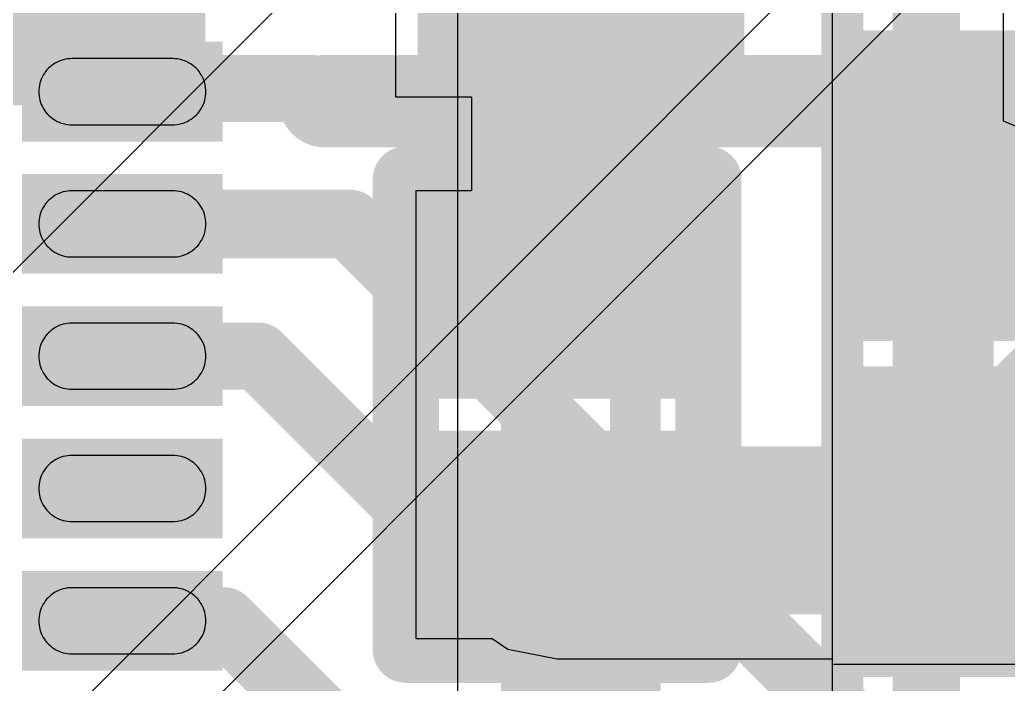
# Model space of a CAD drawing. Header units: inches. Extents: x -6 to 5433, y -4 to 5447.
# Drawn here: x 12.562 to 15.55, y 15.294 to 17.303 of the extents above; entities that cross this region are included whole.
import ezdxf

# ---------------------------------------------------------------- set-up
doc = ezdxf.new("R2010")
doc.units = ezdxf.units.IN
for name, color, linetype in [('Bottom Layer', 5, 'Continuous'), ('Bottom Overlay', 54, 'Continuous'), ('Bottom Paste', 16, 'Continuous'), ('Bottom Solder', 6, 'Continuous'), ('Ground', 16, 'Continuous'), ('Top Layer', 1, 'Continuous'), ('Top Overlay', 2, 'Continuous'), ('Top Paste', 8, 'Continuous'), ('Top Solder', 216, 'Continuous')]:
    doc.layers.add(name, color=color, linetype=linetype)

# ---------------------------------------------------------------- blocks, each defined once
blk = doc.blocks.new('BL_R8812AF1_B_18')
at = {"layer": 'Bottom Overlay'}
blk.add_lwpolyline([(13.5, -8.9, 0.127, 0.127, 0), (-13.5, -8.9, 0.127, 0.127, 0)], format="xyseb", dxfattribs=at)
blk = doc.blocks.new('WQFN_30_EP_2_5_4_5__43')
at = {"layer": 'Top Layer'}
for points in [[(-0.9474, 1.5), (-0.9474, 1.3), (-1.4524, 1.3), (-1.4524, 1.5)], [(-0.9474, 1.1), (-0.9474, 0.9), (-1.4524, 0.9), (-1.4524, 1.1)], [(-0.9474, 0.6999), (-0.9474, 0.4999), (-1.4524, 0.4999), (-1.4524, 0.6999)], [(-0.9474, 0.2999), (-0.9474, 0.0999), (-1.4524, 0.0999), (-1.4524, 0.2999)], [(-0.9474, -0.0999), (-0.9474, -0.2999), (-1.4524, -0.2999), (-1.4524, -0.0999)]]:
    blk.add_hatch(color=1, dxfattribs=at).paths.add_polyline_path(points)
at = {"layer": 'Top Solder'}
for points in [[(-0.8966, 1.5508), (-0.8966, 1.2492), (-1.5032, 1.2492), (-1.5032, 1.5508)], [(-0.8966, 1.1508), (-0.8966, 0.8492), (-1.5032, 0.8492), (-1.5032, 1.1508)], [(-0.8966, 0.7507), (-0.8966, 0.4491), (-1.5032, 0.4491), (-1.5032, 0.7507)], [(-0.8966, 0.3507), (-0.8966, 0.0491), (-1.5032, 0.0491), (-1.5032, 0.3507)], [(-0.8966, -0.0491), (-0.8966, -0.3507), (-1.5032, -0.3507), (-1.5032, -0.0491)]]:
    blk.add_hatch(color=216, dxfattribs=at).paths.add_polyline_path(points)
at = {"layer": 'Top Paste'}
for p, q in [((-1.3846, 1.4947), (-1.3907, 1.4924)), ((-1.3783, 1.4966), (-1.3846, 1.4947)), ((-1.3719, 1.4981), (-1.3783, 1.4966)), ((-1.3655, 1.4992), (-1.3719, 1.4981)), ((-1.3589, 1.4998), (-1.3655, 1.4992)), ((-1.3524, 1.5), (-1.3589, 1.4998)), ((-1.0474, 1.5), (-1.3524, 1.5)), ((-1.0409, 1.4998), (-1.0474, 1.5)), ((-1.0343, 1.4992), (-1.0409, 1.4998)), ((-1.0279, 1.4981), (-1.0343, 1.4992)), ((-1.0215, 1.4966), (-1.0279, 1.4981)), ((-1.0152, 1.4947), (-1.0215, 1.4966)), ((-1.0091, 1.4924), (-1.0152, 1.4947)), ((-1.4276, 1.466), (-1.4317, 1.4609)), ((-1.4231, 1.4708), (-1.4276, 1.466)), ((-1.4183, 1.4752), (-1.4231, 1.4708)), ((-1.4133, 1.4794), (-1.4183, 1.4752)), ((-1.4079, 1.4832), (-1.4133, 1.4794)), ((-1.4024, 1.4867), (-1.4079, 1.4832)), ((-1.3966, 1.4897), (-1.4024, 1.4867)), ((-1.3907, 1.4924), (-1.3966, 1.4897)), ((-1.0032, 1.4897), (-1.0091, 1.4924)), ((-0.9974, 1.4867), (-1.0032, 1.4897)), ((-0.9918, 1.4832), (-0.9974, 1.4867)), ((-0.9865, 1.4794), (-0.9918, 1.4832)), ((-0.9815, 1.4752), (-0.9865, 1.4794)), ((-0.9767, 1.4708), (-0.9815, 1.4752)), ((-0.9722, 1.466), (-0.9767, 1.4708)), ((-0.9681, 1.4609), (-0.9722, 1.466)), ((-1.4448, 1.4383), (-1.4471, 1.4322)), ((-1.4421, 1.4443), (-1.4448, 1.4383)), ((-1.439, 1.45), (-1.4421, 1.4443)), ((-1.4355, 1.4556), (-1.439, 1.45)), ((-1.4317, 1.4609), (-1.4355, 1.4556)), ((-0.9643, 1.4556), (-0.9681, 1.4609)), ((-0.9608, 1.4501), (-0.9643, 1.4556)), ((-0.9577, 1.4443), (-0.9608, 1.4501)), ((-0.955, 1.4383), (-0.9577, 1.4443)), ((-0.9527, 1.4322), (-0.955, 1.4383)), ((-1.4522, 1.4066), (-1.4524, 1.4)), ((-1.4515, 1.4131), (-1.4522, 1.4066)), ((-1.4505, 1.4196), (-1.4515, 1.4131)), ((-1.449, 1.4259), (-1.4505, 1.4196)), ((-1.4471, 1.4322), (-1.449, 1.4259)), ((-0.9508, 1.4259), (-0.9527, 1.4322)), ((-0.9493, 1.4196), (-0.9508, 1.4259)), ((-0.9483, 1.4131), (-0.9493, 1.4196)), ((-0.9476, 1.4066), (-0.9483, 1.4131)), ((-0.9476, 1.4066), (-0.9476, 1.4066)), ((-0.9474, 1.4), (-0.9476, 1.4066)), ((-1.4524, 1.4), (-1.4522, 1.3935)), ((-1.4522, 1.3935), (-1.4515, 1.387)), ((-1.4515, 1.387), (-1.4505, 1.3805)), ((-1.4505, 1.3805), (-1.449, 1.3742)), ((-1.449, 1.3742), (-1.4471, 1.3679)), ((-0.9527, 1.3679), (-0.9508, 1.3742)), ((-0.9508, 1.3742), (-0.9493, 1.3805)), ((-0.9493, 1.3805), (-0.9483, 1.387)), ((-0.9483, 1.387), (-0.9476, 1.3935)), ((-0.9476, 1.3935), (-0.9474, 1.4)), ((-1.4471, 1.3679), (-1.4448, 1.3618)), ((-1.4448, 1.3618), (-1.4421, 1.3558)), ((-1.4421, 1.3558), (-1.439, 1.3501)), ((-1.439, 1.3501), (-1.4355, 1.3445)), ((-1.4355, 1.3445), (-1.4317, 1.3392)), ((-0.9681, 1.3392), (-0.9643, 1.3445)), ((-0.9643, 1.3445), (-0.9608, 1.3501)), ((-0.9608, 1.3501), (-0.9577, 1.3558)), ((-0.9577, 1.3558), (-0.955, 1.3618)), ((-0.955, 1.3618), (-0.9527, 1.3679)), ((-1.4317, 1.3392), (-1.4276, 1.3341)), ((-1.4276, 1.3341), (-1.4231, 1.3293)), ((-1.4231, 1.3293), (-1.4183, 1.3249)), ((-1.4183, 1.3249), (-1.4133, 1.3207)), ((-1.4133, 1.3207), (-1.4079, 1.3169)), ((-1.4079, 1.3169), (-1.4024, 1.3134)), ((-0.9974, 1.3134), (-0.9918, 1.3169)), ((-0.9918, 1.3169), (-0.9865, 1.3207)), ((-0.9865, 1.3207), (-0.9815, 1.3249)), ((-0.9815, 1.3249), (-0.9767, 1.3293)), ((-0.9767, 1.3293), (-0.9722, 1.3341)), ((-0.9722, 1.3341), (-0.9681, 1.3392)), ((-1.4024, 1.3134), (-1.3966, 1.3104)), ((-1.3966, 1.3104), (-1.3907, 1.3077)), ((-1.3907, 1.3077), (-1.3846, 1.3054)), ((-1.3846, 1.3054), (-1.3783, 1.3035)), ((-1.3783, 1.3035), (-1.3719, 1.302)), ((-1.3719, 1.302), (-1.3655, 1.3009)), ((-1.3655, 1.3009), (-1.3589, 1.3003)), ((-1.3589, 1.3003), (-1.3524, 1.3)), ((-1.3524, 1.3), (-1.0474, 1.3)), ((-1.0474, 1.3), (-1.0409, 1.3003)), ((-1.0409, 1.3003), (-1.0343, 1.3009)), ((-1.0343, 1.3009), (-1.0279, 1.302)), ((-1.0279, 1.302), (-1.0215, 1.3035)), ((-1.0215, 1.3035), (-1.0152, 1.3054)), ((-1.0152, 1.3054), (-1.0091, 1.3077)), ((-1.0091, 1.3077), (-1.0032, 1.3104)), ((-1.0032, 1.3104), (-0.9974, 1.3134)), ((-1.4133, 1.0793), (-1.4183, 1.0752)), ((-1.4079, 1.0831), (-1.4133, 1.0793)), ((-1.4024, 1.0866), (-1.4079, 1.0831)), ((-1.3966, 1.0897), (-1.4024, 1.0866)), ((-1.3907, 1.0924), (-1.3966, 1.0897)), ((-1.3846, 1.0947), (-1.3907, 1.0924)), ((-1.3783, 1.0966), (-1.3846, 1.0947)), ((-1.3719, 1.0981), (-1.3783, 1.0966)), ((-1.3655, 1.0991), (-1.3719, 1.0981)), ((-1.3589, 1.0998), (-1.3655, 1.0991)), ((-1.3524, 1.1), (-1.3589, 1.0998)), ((-1.0474, 1.1), (-1.3524, 1.1)), ((-1.0409, 1.0998), (-1.0474, 1.1)), ((-1.0343, 1.0991), (-1.0409, 1.0998)), ((-1.0279, 1.0981), (-1.0343, 1.0991)), ((-1.0215, 1.0966), (-1.0279, 1.0981)), ((-1.0152, 1.0947), (-1.0215, 1.0966)), ((-1.0091, 1.0924), (-1.0152, 1.0947)), ((-1.0032, 1.0897), (-1.0091, 1.0924)), ((-0.9974, 1.0866), (-1.0032, 1.0897)), ((-0.9918, 1.0831), (-0.9974, 1.0866)), ((-0.9865, 1.0793), (-0.9918, 1.0831)), ((-0.9815, 1.0752), (-0.9865, 1.0793)), ((-1.439, 1.05), (-1.4421, 1.0442)), ((-1.4355, 1.0555), (-1.439, 1.05)), ((-1.4317, 1.0609), (-1.4355, 1.0555)), ((-1.4276, 1.0659), (-1.4317, 1.0609)), ((-1.4231, 1.0707), (-1.4276, 1.0659)), ((-1.4183, 1.0752), (-1.4231, 1.0707)), ((-0.9767, 1.0707), (-0.9815, 1.0752)), ((-0.9722, 1.0659), (-0.9767, 1.0707)), ((-0.9681, 1.0609), (-0.9722, 1.0659)), ((-0.9643, 1.0555), (-0.9681, 1.0609)), ((-0.9608, 1.05), (-0.9643, 1.0555)), ((-0.9577, 1.0442), (-0.9608, 1.05)), ((-1.4505, 1.0195), (-1.4515, 1.0131)), ((-1.449, 1.0259), (-1.4505, 1.0195)), ((-1.4471, 1.0322), (-1.449, 1.0259)), ((-1.4448, 1.0383), (-1.4471, 1.0322)), ((-1.4421, 1.0442), (-1.4448, 1.0383)), ((-0.955, 1.0383), (-0.9577, 1.0442)), ((-0.9527, 1.0322), (-0.955, 1.0383)), ((-0.9508, 1.0259), (-0.9527, 1.0322)), ((-0.9493, 1.0195), (-0.9508, 1.0259)), ((-0.9483, 1.0131), (-0.9493, 1.0195)), ((-1.4522, 1.0065), (-1.4524, 1)), ((-1.4524, 1), (-1.4522, 0.9935)), ((-1.4515, 1.0131), (-1.4522, 1.0065)), ((-1.4522, 0.9935), (-1.4515, 0.9869)), ((-1.4515, 0.9869), (-1.4505, 0.9805)), ((-0.9493, 0.9805), (-0.9483, 0.9869)), ((-0.9476, 1.0065), (-0.9483, 1.0131)), ((-0.9483, 0.9869), (-0.9476, 0.9935)), ((-0.9476, 1.0065), (-0.9476, 1.0065)), ((-0.9474, 1), (-0.9476, 1.0065)), ((-0.9476, 0.9935), (-0.9474, 1)), ((-1.4505, 0.9805), (-1.449, 0.9741)), ((-1.449, 0.9741), (-1.4471, 0.9678)), ((-1.4471, 0.9678), (-1.4448, 0.9617)), ((-1.4448, 0.9617), (-1.4421, 0.9558)), ((-0.9577, 0.9558), (-0.955, 0.9617)), ((-0.955, 0.9617), (-0.9527, 0.9678)), ((-0.9527, 0.9678), (-0.9508, 0.9741)), ((-0.9508, 0.9741), (-0.9493, 0.9805)), ((-1.4421, 0.9558), (-1.439, 0.95)), ((-1.439, 0.95), (-1.4355, 0.9444)), ((-1.4355, 0.9444), (-1.4317, 0.9391)), ((-1.4317, 0.9391), (-1.4276, 0.9341)), ((-1.4276, 0.9341), (-1.4231, 0.9293)), ((-1.4231, 0.9293), (-1.4183, 0.9248)), ((-0.9815, 0.9248), (-0.9767, 0.9293)), ((-0.9767, 0.9293), (-0.9722, 0.9341)), ((-0.9722, 0.9341), (-0.9681, 0.9391)), ((-0.9681, 0.9391), (-0.9643, 0.9444)), ((-0.9643, 0.9444), (-0.9608, 0.95)), ((-0.9608, 0.95), (-0.9577, 0.9558)), ((-1.4183, 0.9248), (-1.4133, 0.9207)), ((-1.4133, 0.9207), (-1.4079, 0.9169)), ((-1.4079, 0.9169), (-1.4024, 0.9134)), ((-1.4024, 0.9134), (-1.3966, 0.9103)), ((-1.3966, 0.9103), (-1.3907, 0.9076)), ((-1.3907, 0.9076), (-1.3846, 0.9053)), ((-1.3846, 0.9053), (-1.3783, 0.9034)), ((-1.3783, 0.9034), (-1.3719, 0.9019)), ((-1.3719, 0.9019), (-1.3655, 0.9009)), ((-1.3655, 0.9009), (-1.3589, 0.9002)), ((-1.3589, 0.9002), (-1.3524, 0.9)), ((-1.3524, 0.9), (-1.0474, 0.9)), ((-1.0474, 0.9), (-1.0409, 0.9002)), ((-1.0409, 0.9002), (-1.0343, 0.9009)), ((-1.0343, 0.9009), (-1.0279, 0.9019)), ((-1.0279, 0.9019), (-1.0215, 0.9034)), ((-1.0215, 0.9034), (-1.0152, 0.9053)), ((-1.0152, 0.9053), (-1.0091, 0.9076)), ((-1.0091, 0.9076), (-1.0032, 0.9103)), ((-1.0032, 0.9103), (-0.9974, 0.9134)), ((-0.9974, 0.9134), (-0.9918, 0.9169)), ((-0.9918, 0.9169), (-0.9865, 0.9207)), ((-0.9865, 0.9207), (-0.9815, 0.9248)), ((-1.3966, 0.6896), (-1.4024, 0.6866)), ((-1.3907, 0.6923), (-1.3966, 0.6896)), ((-1.3846, 0.6946), (-1.3907, 0.6923)), ((-1.3783, 0.6965), (-1.3846, 0.6946)), ((-1.3719, 0.698), (-1.3783, 0.6965)), ((-1.3655, 0.6991), (-1.3719, 0.698)), ((-1.3589, 0.6997), (-1.3655, 0.6991)), ((-1.3524, 0.6999), (-1.3589, 0.6997)), ((-1.0474, 0.6999), (-1.3524, 0.6999)), ((-1.0409, 0.6997), (-1.0474, 0.6999)), ((-1.0343, 0.6991), (-1.0409, 0.6997)), ((-1.0279, 0.698), (-1.0343, 0.6991)), ((-1.0215, 0.6965), (-1.0279, 0.698)), ((-1.0152, 0.6946), (-1.0215, 0.6965)), ((-1.0091, 0.6923), (-1.0152, 0.6946)), ((-1.0032, 0.6896), (-1.0091, 0.6923)), ((-0.9974, 0.6866), (-1.0032, 0.6896)), ((-1.4317, 0.6608), (-1.4355, 0.6555)), ((-1.4276, 0.6659), (-1.4317, 0.6608)), ((-1.4231, 0.6707), (-1.4276, 0.6659)), ((-1.4183, 0.6751), (-1.4231, 0.6707)), ((-1.4133, 0.6793), (-1.4183, 0.6751)), ((-1.4079, 0.6831), (-1.4133, 0.6793)), ((-1.4024, 0.6866), (-1.4079, 0.6831)), ((-0.9918, 0.6831), (-0.9974, 0.6866)), ((-0.9865, 0.6793), (-0.9918, 0.6831)), ((-0.9815, 0.6751), (-0.9865, 0.6793)), ((-0.9767, 0.6707), (-0.9815, 0.6751)), ((-0.9722, 0.6659), (-0.9767, 0.6707)), ((-0.9681, 0.6608), (-0.9722, 0.6659)), ((-0.9643, 0.6555), (-0.9681, 0.6608)), ((-1.4471, 0.6321), (-1.449, 0.6258)), ((-1.4448, 0.6382), (-1.4471, 0.6321)), ((-1.4421, 0.6442), (-1.4448, 0.6382)), ((-1.439, 0.6499), (-1.4421, 0.6442)), ((-1.4355, 0.6555), (-1.439, 0.6499)), ((-0.9608, 0.65), (-0.9643, 0.6555)), ((-0.9577, 0.6442), (-0.9608, 0.65)), ((-0.955, 0.6382), (-0.9577, 0.6442)), ((-0.9527, 0.6321), (-0.955, 0.6382)), ((-0.9508, 0.6258), (-0.9527, 0.6321)), ((-1.4522, 0.6065), (-1.4524, 0.5999)), ((-1.4524, 0.5999), (-1.4522, 0.5934)), ((-1.4515, 0.613), (-1.4522, 0.6065)), ((-1.4505, 0.6195), (-1.4515, 0.613)), ((-1.449, 0.6258), (-1.4505, 0.6195)), ((-0.9493, 0.6195), (-0.9508, 0.6258)), ((-0.9483, 0.613), (-0.9493, 0.6195)), ((-0.9476, 0.6065), (-0.9483, 0.613)), ((-0.9474, 0.5999), (-0.9476, 0.6065)), ((-0.9476, 0.5934), (-0.9474, 0.5999)), ((-1.4522, 0.5934), (-1.4515, 0.5869)), ((-1.4515, 0.5869), (-1.4505, 0.5804)), ((-1.4505, 0.5804), (-1.449, 0.5741)), ((-1.449, 0.5741), (-1.4471, 0.5678)), ((-1.4471, 0.5678), (-1.4448, 0.5617)), ((-0.955, 0.5617), (-0.9527, 0.5678)), ((-0.9527, 0.5678), (-0.9508, 0.5741)), ((-0.9508, 0.5741), (-0.9493, 0.5804)), ((-0.9493, 0.5804), (-0.9483, 0.5869)), ((-0.9483, 0.5869), (-0.9476, 0.5934)), ((-0.9483, 0.5869), (-0.9483, 0.5869)), ((-1.4448, 0.5617), (-1.4421, 0.5557)), ((-1.4421, 0.5557), (-1.439, 0.55)), ((-1.439, 0.55), (-1.4355, 0.5444)), ((-1.4355, 0.5444), (-1.4317, 0.5391)), ((-1.4317, 0.5391), (-1.4276, 0.534)), ((-0.9722, 0.534), (-0.9681, 0.5391)), ((-0.9681, 0.5391), (-0.9643, 0.5444)), ((-0.9643, 0.5444), (-0.9608, 0.55)), ((-0.9608, 0.55), (-0.9577, 0.5557)), ((-0.9577, 0.5557), (-0.955, 0.5617)), ((-1.4276, 0.534), (-1.4231, 0.5292)), ((-1.4231, 0.5292), (-1.4183, 0.5248)), ((-1.4183, 0.5248), (-1.4133, 0.5206)), ((-1.4133, 0.5206), (-1.4079, 0.5168)), ((-1.4079, 0.5168), (-1.4024, 0.5133)), ((-1.4024, 0.5133), (-1.3966, 0.5103)), ((-1.3966, 0.5103), (-1.3907, 0.5076)), ((-1.0091, 0.5076), (-1.0032, 0.5103)), ((-1.0032, 0.5103), (-0.9974, 0.5133)), ((-0.9974, 0.5133), (-0.9918, 0.5168)), ((-0.9918, 0.5168), (-0.9865, 0.5206)), ((-0.9865, 0.5206), (-0.9815, 0.5248)), ((-0.9815, 0.5248), (-0.9767, 0.5292)), ((-0.9767, 0.5292), (-0.9722, 0.534)), ((-1.3907, 0.5076), (-1.3846, 0.5053)), ((-1.3846, 0.5053), (-1.3783, 0.5034)), ((-1.3783, 0.5034), (-1.3719, 0.5019)), ((-1.3719, 0.5019), (-1.3655, 0.5008)), ((-1.3655, 0.5008), (-1.3589, 0.5002)), ((-1.3589, 0.5002), (-1.3524, 0.4999)), ((-1.3524, 0.4999), (-1.0474, 0.4999)), ((-1.0474, 0.4999), (-1.0409, 0.5002)), ((-1.0409, 0.5002), (-1.0343, 0.5008)), ((-1.0343, 0.5008), (-1.0279, 0.5019)), ((-1.0279, 0.5019), (-1.0215, 0.5034)), ((-1.0215, 0.5034), (-1.0152, 0.5053)), ((-1.0152, 0.5053), (-1.0091, 0.5076)), ((-1.3655, 0.299), (-1.3719, 0.298)), ((-1.3589, 0.2997), (-1.3655, 0.299)), ((-1.3524, 0.2999), (-1.3589, 0.2997)), ((-1.0474, 0.2999), (-1.3524, 0.2999)), ((-1.0409, 0.2997), (-1.0474, 0.2999)), ((-1.0343, 0.299), (-1.0409, 0.2997)), ((-1.0279, 0.298), (-1.0343, 0.299)), ((-1.4231, 0.2706), (-1.4276, 0.2658)), ((-1.4183, 0.2751), (-1.4231, 0.2706)), ((-1.4133, 0.2792), (-1.4183, 0.2751)), ((-1.4079, 0.283), (-1.4133, 0.2792)), ((-1.4024, 0.2865), (-1.4079, 0.283)), ((-1.3966, 0.2896), (-1.4024, 0.2865)), ((-1.3907, 0.2923), (-1.3966, 0.2896)), ((-1.3846, 0.2946), (-1.3907, 0.2923)), ((-1.3783, 0.2965), (-1.3846, 0.2946)), ((-1.3719, 0.298), (-1.3783, 0.2965)), ((-1.0215, 0.2965), (-1.0279, 0.298)), ((-1.0152, 0.2946), (-1.0215, 0.2965)), ((-1.0091, 0.2923), (-1.0152, 0.2946)), ((-1.0032, 0.2896), (-1.0091, 0.2923)), ((-0.9974, 0.2865), (-1.0032, 0.2896)), ((-0.9918, 0.283), (-0.9974, 0.2865)), ((-0.9865, 0.2792), (-0.9918, 0.283)), ((-0.9815, 0.2751), (-0.9865, 0.2792)), ((-0.9767, 0.2706), (-0.9815, 0.2751)), ((-0.9722, 0.2658), (-0.9767, 0.2706)), ((-1.4421, 0.2441), (-1.4448, 0.2382)), ((-1.439, 0.2499), (-1.4421, 0.2441)), ((-1.4355, 0.2554), (-1.439, 0.2499)), ((-1.4317, 0.2608), (-1.4355, 0.2554)), ((-1.4276, 0.2658), (-1.4317, 0.2608)), ((-0.9681, 0.2608), (-0.9722, 0.2658)), ((-0.9643, 0.2554), (-0.9681, 0.2608)), ((-0.9608, 0.2499), (-0.9643, 0.2554)), ((-0.9577, 0.2441), (-0.9608, 0.2499)), ((-0.955, 0.2382), (-0.9577, 0.2441)), ((-1.4515, 0.213), (-1.4522, 0.2064)), ((-1.4505, 0.2194), (-1.4515, 0.213)), ((-1.449, 0.2258), (-1.4505, 0.2194)), ((-1.4471, 0.2321), (-1.449, 0.2258)), ((-1.4448, 0.2382), (-1.4471, 0.2321)), ((-0.9527, 0.2321), (-0.955, 0.2382)), ((-0.9508, 0.2258), (-0.9527, 0.2321)), ((-0.9493, 0.2194), (-0.9508, 0.2258)), ((-0.9483, 0.213), (-0.9493, 0.2194)), ((-0.9476, 0.2064), (-0.9483, 0.213)), ((-1.4522, 0.2064), (-1.4524, 0.1999)), ((-1.4524, 0.1999), (-1.4522, 0.1934)), ((-1.4522, 0.1934), (-1.4515, 0.1868)), ((-1.4515, 0.1868), (-1.4505, 0.1804)), ((-1.4505, 0.1804), (-1.449, 0.174)), ((-0.9508, 0.174), (-0.9493, 0.1804)), ((-0.9493, 0.1804), (-0.9483, 0.1868)), ((-0.9483, 0.1868), (-0.9476, 0.1934)), ((-0.9476, 0.2064), (-0.9476, 0.2064)), ((-0.9474, 0.1999), (-0.9476, 0.2064)), ((-0.9476, 0.1934), (-0.9474, 0.1999)), ((-1.449, 0.174), (-1.4471, 0.1677)), ((-1.4471, 0.1677), (-1.4448, 0.1616)), ((-1.4448, 0.1616), (-1.4421, 0.1557)), ((-1.4421, 0.1557), (-1.439, 0.1499)), ((-1.439, 0.1499), (-1.4355, 0.1443)), ((-0.9643, 0.1443), (-0.9608, 0.1499)), ((-0.9608, 0.1499), (-0.9577, 0.1557)), ((-0.9577, 0.1557), (-0.955, 0.1616)), ((-0.955, 0.1616), (-0.9527, 0.1677)), ((-0.9527, 0.1677), (-0.9508, 0.174)), ((-1.4355, 0.1443), (-1.4317, 0.139)), ((-1.4317, 0.139), (-1.4276, 0.134)), ((-1.4276, 0.134), (-1.4231, 0.1292)), ((-1.4231, 0.1292), (-1.4183, 0.1247)), ((-1.4183, 0.1247), (-1.4133, 0.1206)), ((-1.4133, 0.1206), (-1.4079, 0.1168)), ((-0.9918, 0.1168), (-0.9865, 0.1206)), ((-0.9865, 0.1206), (-0.9815, 0.1247)), ((-0.9815, 0.1247), (-0.9767, 0.1292)), ((-0.9767, 0.1292), (-0.9722, 0.134)), ((-0.9722, 0.134), (-0.9681, 0.139)), ((-0.9681, 0.139), (-0.9643, 0.1443)), ((-1.4079, 0.1168), (-1.4024, 0.1133)), ((-1.4024, 0.1133), (-1.3966, 0.1102)), ((-1.3966, 0.1102), (-1.3907, 0.1075)), ((-1.3907, 0.1075), (-1.3846, 0.1052)), ((-1.3846, 0.1052), (-1.3783, 0.1033)), ((-1.3783, 0.1033), (-1.3719, 0.1018)), ((-1.3719, 0.1018), (-1.3655, 0.1008)), ((-1.3655, 0.1008), (-1.3589, 0.1001)), ((-1.3589, 0.1001), (-1.3524, 0.0999)), ((-1.3524, 0.0999), (-1.0474, 0.0999)), ((-1.0474, 0.0999), (-1.0409, 0.1001)), ((-1.0409, 0.1001), (-1.0343, 0.1008)), ((-1.0343, 0.1008), (-1.0279, 0.1018)), ((-1.0279, 0.1018), (-1.0215, 0.1033)), ((-1.0215, 0.1033), (-1.0152, 0.1052)), ((-1.0152, 0.1052), (-1.0091, 0.1075)), ((-1.0091, 0.1075), (-1.0032, 0.1102)), ((-1.0032, 0.1102), (-0.9974, 0.1133)), ((-0.9974, 0.1133), (-0.9918, 0.1168)), ((-1.4079, -0.1168), (-1.4133, -0.1206)), ((-1.4024, -0.1133), (-1.4079, -0.1168)), ((-1.3966, -0.1102), (-1.4024, -0.1133)), ((-1.3907, -0.1075), (-1.3966, -0.1102)), ((-1.3846, -0.1052), (-1.3907, -0.1075)), ((-1.3783, -0.1033), (-1.3846, -0.1052)), ((-1.3719, -0.1018), (-1.3783, -0.1033)), ((-1.3655, -0.1008), (-1.3719, -0.1018)), ((-1.3589, -0.1001), (-1.3655, -0.1008)), ((-1.3524, -0.0999), (-1.3589, -0.1001)), ((-1.0474, -0.0999), (-1.3524, -0.0999)), ((-1.0409, -0.1001), (-1.0474, -0.0999)), ((-1.0343, -0.1008), (-1.0409, -0.1001)), ((-1.0279, -0.1018), (-1.0343, -0.1008)), ((-1.0215, -0.1033), (-1.0279, -0.1018)), ((-1.0152, -0.1052), (-1.0215, -0.1033)), ((-1.0091, -0.1075), (-1.0152, -0.1052)), ((-1.0032, -0.1102), (-1.0091, -0.1075)), ((-0.9974, -0.1133), (-1.0032, -0.1102)), ((-0.9918, -0.1168), (-0.9974, -0.1133)), ((-0.9865, -0.1206), (-0.9918, -0.1168)), ((-1.4355, -0.1443), (-1.439, -0.1499)), ((-1.4317, -0.139), (-1.4355, -0.1443)), ((-1.4276, -0.134), (-1.4317, -0.139)), ((-1.4231, -0.1292), (-1.4276, -0.134)), ((-1.4183, -0.1247), (-1.4231, -0.1292)), ((-1.4133, -0.1206), (-1.4183, -0.1247)), ((-0.9815, -0.1247), (-0.9865, -0.1206)), ((-0.9767, -0.1292), (-0.9815, -0.1247)), ((-0.9722, -0.134), (-0.9767, -0.1292)), ((-0.9681, -0.139), (-0.9722, -0.134)), ((-0.9643, -0.1443), (-0.9681, -0.139)), ((-0.9608, -0.1499), (-0.9643, -0.1443)), ((-1.449, -0.174), (-1.4505, -0.1804)), ((-1.4471, -0.1677), (-1.449, -0.174)), ((-1.4448, -0.1616), (-1.4471, -0.1677)), ((-1.4421, -0.1557), (-1.4448, -0.1616)), ((-1.439, -0.1499), (-1.4421, -0.1557)), ((-0.9577, -0.1557), (-0.9608, -0.1499)), ((-0.955, -0.1616), (-0.9577, -0.1557)), ((-0.9527, -0.1677), (-0.955, -0.1616)), ((-0.9508, -0.174), (-0.9527, -0.1677)), ((-0.9493, -0.1804), (-0.9508, -0.174)), ((-1.4522, -0.1934), (-1.4524, -0.1999)), ((-1.4524, -0.1999), (-1.4522, -0.2064)), ((-1.4515, -0.1868), (-1.4522, -0.1934)), ((-1.4522, -0.2064), (-1.4515, -0.213)), ((-1.4505, -0.1804), (-1.4515, -0.1868)), ((-0.9483, -0.1868), (-0.9493, -0.1804)), ((-0.9476, -0.1934), (-0.9483, -0.1868)), ((-0.9483, -0.213), (-0.9476, -0.2064)), ((-0.9474, -0.1999), (-0.9476, -0.1934)), ((-0.9476, -0.2064), (-0.9474, -0.1999)), ((-1.4515, -0.213), (-1.4505, -0.2194)), ((-1.4505, -0.2194), (-1.449, -0.2258)), ((-1.449, -0.2258), (-1.4471, -0.2321)), ((-1.4471, -0.2321), (-1.4448, -0.2382)), ((-1.4448, -0.2382), (-1.4421, -0.2441)), ((-0.9577, -0.2441), (-0.955, -0.2382)), ((-0.955, -0.2382), (-0.9527, -0.2321)), ((-0.9527, -0.2321), (-0.9508, -0.2258)), ((-0.9508, -0.2258), (-0.9493, -0.2194)), ((-0.9493, -0.2194), (-0.9483, -0.213)), ((-0.9483, -0.213), (-0.9483, -0.213)), ((-1.4421, -0.2441), (-1.439, -0.2499)), ((-1.439, -0.2499), (-1.4355, -0.2554)), ((-1.4355, -0.2554), (-1.4317, -0.2608)), ((-1.4317, -0.2608), (-1.4276, -0.2658)), ((-1.4276, -0.2658), (-1.4231, -0.2706)), ((-0.9767, -0.2706), (-0.9722, -0.2658)), ((-0.9722, -0.2658), (-0.9681, -0.2608)), ((-0.9681, -0.2608), (-0.9643, -0.2554)), ((-0.9643, -0.2554), (-0.9608, -0.2499)), ((-0.9608, -0.2499), (-0.9577, -0.2441)), ((-1.4231, -0.2706), (-1.4183, -0.2751)), ((-1.4183, -0.2751), (-1.4133, -0.2792)), ((-1.4133, -0.2792), (-1.4079, -0.283)), ((-1.4079, -0.283), (-1.4024, -0.2865)), ((-1.4024, -0.2865), (-1.3966, -0.2896)), ((-1.3966, -0.2896), (-1.3907, -0.2923)), ((-1.3907, -0.2923), (-1.3846, -0.2946)), ((-1.3846, -0.2946), (-1.3783, -0.2965)), ((-1.3783, -0.2965), (-1.3719, -0.298)), ((-1.3719, -0.298), (-1.3655, -0.299)), ((-1.0343, -0.299), (-1.0279, -0.298)), ((-1.0279, -0.298), (-1.0215, -0.2965)), ((-1.0215, -0.2965), (-1.0152, -0.2946)), ((-1.0152, -0.2946), (-1.0091, -0.2923)), ((-1.0091, -0.2923), (-1.0032, -0.2896)), ((-1.0032, -0.2896), (-0.9974, -0.2865)), ((-0.9974, -0.2865), (-0.9918, -0.283)), ((-0.9918, -0.283), (-0.9865, -0.2792)), ((-0.9865, -0.2792), (-0.9815, -0.2751)), ((-0.9815, -0.2751), (-0.9767, -0.2706)), ((-1.3655, -0.299), (-1.3589, -0.2997)), ((-1.3589, -0.2997), (-1.3524, -0.2999)), ((-1.3524, -0.2999), (-1.0474, -0.2999)), ((-1.0474, -0.2999), (-1.0409, -0.2997)), ((-1.0409, -0.2997), (-1.0343, -0.299))]:
    blk.add_line(p, q, dxfattribs=at)
at = {"layer": 'Top Solder'}
for p in [(-0.8186, 1.9036), (0.6841, 1.9024), (-1.4658, 1.6525)]:
    blk.add_line(p, (-5421.1797, -5430.6074), dxfattribs=at)
blk = doc.blocks.new('R___0402_66')
at = {"layer": 'Top Layer'}
for points in [[(-0.6985, -0.3175), (-0.6985, 0.3175), (-0.2413, 0.3175), (-0.2413, -0.3175)], [(0.2413, -0.3175), (0.2413, 0.3175), (0.6985, 0.3175), (0.6985, -0.3175)]]:
    blk.add_hatch(color=1, dxfattribs=at).paths.add_polyline_path(points)
at = {"layer": 'Top Paste'}
for points in [[(-0.6985, -0.3175), (-0.6985, 0.3175), (-0.2413, 0.3175), (-0.2413, -0.3175)], [(0.2413, -0.3175), (0.2413, 0.3175), (0.6985, 0.3175), (0.6985, -0.3175)]]:
    blk.add_hatch(color=8, dxfattribs=at).paths.add_polyline_path(points)
at = {"layer": 'Top Solder'}
for points in [[(-0.7535, -0.3725), (-0.7535, 0.3725), (-0.1863, 0.3725), (-0.1863, -0.3725)], [(0.1863, -0.3725), (0.1863, 0.3725), (0.7535, 0.3725), (0.7535, -0.3725)]]:
    blk.add_hatch(color=216, dxfattribs=at).paths.add_polyline_path(points)
at = {"layer": 'Top Overlay'}
for points in [[(-0.7874, -0.4064, 0.127, 0.127, 0), (-0.7874, 0.4064, 0.127, 0.127, 0)], [(-0.7874, 0.4064, 0.127, 0.127, 0), (0.7874, 0.4064, 0.127, 0.127, 0)], [(0.7874, -0.4064, 0.127, 0.127, 0), (0.7874, 0.4064, 0.127, 0.127, 0)], [(-0.7874, -0.4064, 0.127, 0.127, 0), (0.7874, -0.4064, 0.127, 0.127, 0)], [(-0.8128, -0.4318, 0.00323, 0.00323, 0), (0.8128, -0.4318, 0.00323, 0.00323, 0)]]:
    blk.add_lwpolyline(points, format="xyseb", dxfattribs=at)
for points in [[(-0.8191, 0.4064, 0.0635, 0.0635, 1), (-0.7556, 0.4064, 0.0635, 0.0635, 1)], [(-0.8191, 0.4064, 0.0635, 0.0635, 1), (-0.7556, 0.4064, 0.0635, 0.0635, 1)], [(0.7556, 0.4064, 0.0635, 0.0635, 1), (0.8191, 0.4064, 0.0635, 0.0635, 1)], [(0.7556, 0.4064, 0.0635, 0.0635, 1), (0.8191, 0.4064, 0.0635, 0.0635, 1)], [(-0.8191, -0.4064, 0.0635, 0.0635, 1), (-0.7556, -0.4064, 0.0635, 0.0635, 1)], [(-0.8191, -0.4064, 0.0635, 0.0635, 1), (-0.7556, -0.4064, 0.0635, 0.0635, 1)], [(0.7556, -0.4064, 0.0635, 0.0635, 1), (0.8191, -0.4064, 0.0635, 0.0635, 1)], [(0.7556, -0.4064, 0.0635, 0.0635, 1), (0.8191, -0.4064, 0.0635, 0.0635, 1)], [(-0.8136, -0.4318, 0.00161, 0.00161, 1), (-0.812, -0.4318, 0.00161, 0.00161, 1)], [(0.812, -0.4318, 0.00161, 0.00161, 1), (0.8136, -0.4318, 0.00161, 0.00161, 1)]]:
    blk.add_lwpolyline(points, format="xyseb", close=True, dxfattribs=at)
blk = doc.blocks.new('IND_0402_B_157')
at = {"layer": 'Bottom Layer'}
for points in [[(-0.55, 0.3), (-0.15, 0.3), (-0.15, -0.3), (-0.55, -0.3)], [(0.15, 0.3), (0.55, 0.3), (0.55, -0.3), (0.15, -0.3)]]:
    blk.add_hatch(color=5, dxfattribs=at).paths.add_polyline_path(points)
at = {"layer": 'Bottom Paste'}
for points in [[(-0.55, 0.3), (-0.15, 0.3), (-0.15, -0.3), (-0.55, -0.3)], [(0.15, 0.3), (0.55, 0.3), (0.55, -0.3), (0.15, -0.3)]]:
    blk.add_hatch(color=16, dxfattribs=at).paths.add_polyline_path(points)
at = {"layer": 'Bottom Solder'}
for points in [[(-0.6516, 0.4016), (-0.0484, 0.4016), (-0.0484, -0.4016), (-0.6516, -0.4016)], [(0.0484, 0.4016), (0.6516, 0.4016), (0.6516, -0.4016), (0.0484, -0.4016)]]:
    blk.add_hatch(color=6, dxfattribs=at).paths.add_polyline_path(points)
at = {"layer": 'Bottom Overlay'}
for points in [[(-0.7112, 0.4572, 0.2, 0.2, 0), (-0.3048, 0.4572, 0.2, 0.2, 0)], [(-0.7112, 0.4572, 0.2, 0.2, 0), (-0.7112, -0.4572, 0.2, 0.2, 0)], [(-0.3048, 0.4572, 0.2, 0.2, 0), (0.7112, 0.4572, 0.2, 0.2, 0)], [(0.7112, 0.4572, 0.2, 0.2, 0), (0.7112, -0.4572, 0.2, 0.2, 0)], [(-0.7112, -0.4572, 0.2, 0.2, 0), (-0.3048, -0.4572, 0.2, 0.2, 0)], [(-0.3048, -0.4572, 0.2, 0.2, 0), (0.7112, -0.4572, 0.2, 0.2, 0)]]:
    blk.add_lwpolyline(points, format="xyseb", dxfattribs=at)
for points in [[(-0.7612, 0.4572, 0.1, 0.1, 1), (-0.6612, 0.4572, 0.1, 0.1, 1)], [(-0.7612, 0.4572, 0.1, 0.1, 1), (-0.6612, 0.4572, 0.1, 0.1, 1)], [(-0.3548, 0.4572, 0.1, 0.1, 1), (-0.2548, 0.4572, 0.1, 0.1, 1)], [(-0.3548, 0.4572, 0.1, 0.1, 1), (-0.2548, 0.4572, 0.1, 0.1, 1)], [(0.6612, 0.4572, 0.1, 0.1, 1), (0.7612, 0.4572, 0.1, 0.1, 1)], [(0.6612, 0.4572, 0.1, 0.1, 1), (0.7612, 0.4572, 0.1, 0.1, 1)], [(-0.7612, -0.4572, 0.1, 0.1, 1), (-0.6612, -0.4572, 0.1, 0.1, 1)], [(-0.7612, -0.4572, 0.1, 0.1, 1), (-0.6612, -0.4572, 0.1, 0.1, 1)], [(-0.3548, -0.4572, 0.1, 0.1, 1), (-0.2548, -0.4572, 0.1, 0.1, 1)], [(-0.3548, -0.4572, 0.1, 0.1, 1), (-0.2548, -0.4572, 0.1, 0.1, 1)], [(0.6612, -0.4572, 0.1, 0.1, 1), (0.7612, -0.4572, 0.1, 0.1, 1)], [(0.6612, -0.4572, 0.1, 0.1, 1), (0.7612, -0.4572, 0.1, 0.1, 1)]]:
    blk.add_lwpolyline(points, format="xyseb", close=True, dxfattribs=at)
blk = doc.blocks.new('C___0603_B_175')
at = {"layer": 'Bottom Layer'}
for points in [[(-1.143, -0.4445), (-1.143, 0.4445), (-0.381, 0.4445), (-0.381, -0.4445)], [(0.381, -0.4445), (0.381, 0.4445), (1.143, 0.4445), (1.143, -0.4445)]]:
    blk.add_hatch(color=5, dxfattribs=at).paths.add_polyline_path(points)
at = {"layer": 'Bottom Paste'}
for points in [[(-1.143, -0.4445), (-1.143, 0.4445), (-0.381, 0.4445), (-0.381, -0.4445)], [(0.381, -0.4445), (0.381, 0.4445), (1.143, 0.4445), (1.143, -0.4445)]]:
    blk.add_hatch(color=16, dxfattribs=at).paths.add_polyline_path(points)
at = {"layer": 'Bottom Solder'}
for points in [[(-1.203, -0.5045), (-1.203, 0.5045), (-0.321, 0.5045), (-0.321, -0.5045)], [(0.321, -0.5045), (0.321, 0.5045), (1.203, 0.5045), (1.203, -0.5045)]]:
    blk.add_hatch(color=6, dxfattribs=at).paths.add_polyline_path(points)
at = {"layer": 'Bottom Overlay'}
for points in [[(-1.2446, -0.5334, 0.127, 0.127, 0), (-1.2446, 0.5334, 0.127, 0.127, 0)], [(-1.2446, 0.5334, 0.127, 0.127, 0), (-0.4572, 0.5334, 0.127, 0.127, 0)], [(0.4572, 0.5334, 0.127, 0.127, 0), (1.2446, 0.5334, 0.127, 0.127, 0)], [(1.2446, -0.5334, 0.127, 0.127, 0), (1.2446, 0.5334, 0.127, 0.127, 0)], [(-1.2446, -0.5334, 0.127, 0.127, 0), (-0.4572, -0.5334, 0.127, 0.127, 0)], [(0.4572, -0.5334, 0.127, 0.127, 0), (1.2446, -0.5334, 0.127, 0.127, 0)]]:
    blk.add_lwpolyline(points, format="xyseb", dxfattribs=at)
for points in [[(-1.2764, 0.5334, 0.0635, 0.0635, 1), (-1.2128, 0.5334, 0.0635, 0.0635, 1)], [(-1.2764, 0.5334, 0.0635, 0.0635, 1), (-1.2128, 0.5334, 0.0635, 0.0635, 1)], [(-0.4889, 0.5334, 0.0635, 0.0635, 1), (-0.4254, 0.5334, 0.0635, 0.0635, 1)], [(0.4254, 0.5334, 0.0635, 0.0635, 1), (0.4889, 0.5334, 0.0635, 0.0635, 1)], [(1.2128, 0.5334, 0.0635, 0.0635, 1), (1.2764, 0.5334, 0.0635, 0.0635, 1)], [(1.2128, 0.5334, 0.0635, 0.0635, 1), (1.2764, 0.5334, 0.0635, 0.0635, 1)], [(-1.2764, -0.5334, 0.0635, 0.0635, 1), (-1.2128, -0.5334, 0.0635, 0.0635, 1)], [(-1.2764, -0.5334, 0.0635, 0.0635, 1), (-1.2128, -0.5334, 0.0635, 0.0635, 1)], [(-0.4889, -0.5334, 0.0635, 0.0635, 1), (-0.4254, -0.5334, 0.0635, 0.0635, 1)], [(0.4254, -0.5334, 0.0635, 0.0635, 1), (0.4889, -0.5334, 0.0635, 0.0635, 1)], [(1.2128, -0.5334, 0.0635, 0.0635, 1), (1.2764, -0.5334, 0.0635, 0.0635, 1)], [(1.2128, -0.5334, 0.0635, 0.0635, 1), (1.2764, -0.5334, 0.0635, 0.0635, 1)]]:
    blk.add_lwpolyline(points, format="xyseb", close=True, dxfattribs=at)
blk = doc.blocks.new('C___0402_194')
at = {"layer": 'Top Layer'}
for points in [[(-0.6985, -0.3175), (-0.6985, 0.3175), (-0.2413, 0.3175), (-0.2413, -0.3175)], [(0.2413, -0.3175), (0.2413, 0.3175), (0.6985, 0.3175), (0.6985, -0.3175)]]:
    blk.add_hatch(color=1, dxfattribs=at).paths.add_polyline_path(points)
at = {"layer": 'Top Paste'}
for points in [[(-0.6985, -0.3175), (-0.6985, 0.3175), (-0.2413, 0.3175), (-0.2413, -0.3175)], [(0.2413, -0.3175), (0.2413, 0.3175), (0.6985, 0.3175), (0.6985, -0.3175)]]:
    blk.add_hatch(color=8, dxfattribs=at).paths.add_polyline_path(points)
at = {"layer": 'Top Solder'}
for points in [[(-0.7585, -0.3775), (-0.7585, 0.3775), (-0.1813, 0.3775), (-0.1813, -0.3775)], [(0.1813, -0.3775), (0.1813, 0.3775), (0.7585, 0.3775), (0.7585, -0.3775)]]:
    blk.add_hatch(color=216, dxfattribs=at).paths.add_polyline_path(points)
at = {"layer": 'Top Overlay'}
for points in [[(-0.7874, 0.4064, 0.127, 0.127, 0), (-0.7874, -0.4064, 0.127, 0.127, 0)], [(-0.2794, 0.4064, 0.127, 0.127, 0), (-0.7874, 0.4064, 0.127, 0.127, 0)], [(0.7874, 0.4064, 0.127, 0.127, 0), (0.2794, 0.4064, 0.127, 0.127, 0)], [(0.7874, 0.4064, 0.127, 0.127, 0), (0.7874, -0.4064, 0.127, 0.127, 0)], [(-0.2794, -0.4064, 0.127, 0.127, 0), (-0.7874, -0.4064, 0.127, 0.127, 0)], [(0.7874, -0.4064, 0.127, 0.127, 0), (0.2794, -0.4064, 0.127, 0.127, 0)]]:
    blk.add_lwpolyline(points, format="xyseb", dxfattribs=at)
for points in [[(-0.8191, 0.4064, 0.0635, 0.0635, 1), (-0.7556, 0.4064, 0.0635, 0.0635, 1)], [(-0.8191, 0.4064, 0.0635, 0.0635, 1), (-0.7556, 0.4064, 0.0635, 0.0635, 1)], [(-0.3111, 0.4064, 0.0635, 0.0635, 1), (-0.2477, 0.4064, 0.0635, 0.0635, 1)], [(0.2477, 0.4064, 0.0635, 0.0635, 1), (0.3111, 0.4064, 0.0635, 0.0635, 1)], [(0.7556, 0.4064, 0.0635, 0.0635, 1), (0.8191, 0.4064, 0.0635, 0.0635, 1)], [(0.7556, 0.4064, 0.0635, 0.0635, 1), (0.8191, 0.4064, 0.0635, 0.0635, 1)], [(-0.8191, -0.4064, 0.0635, 0.0635, 1), (-0.7556, -0.4064, 0.0635, 0.0635, 1)], [(-0.8191, -0.4064, 0.0635, 0.0635, 1), (-0.7556, -0.4064, 0.0635, 0.0635, 1)], [(-0.3111, -0.4064, 0.0635, 0.0635, 1), (-0.2477, -0.4064, 0.0635, 0.0635, 1)], [(0.2477, -0.4064, 0.0635, 0.0635, 1), (0.3111, -0.4064, 0.0635, 0.0635, 1)], [(0.7556, -0.4064, 0.0635, 0.0635, 1), (0.8191, -0.4064, 0.0635, 0.0635, 1)], [(0.7556, -0.4064, 0.0635, 0.0635, 1), (0.8191, -0.4064, 0.0635, 0.0635, 1)]]:
    blk.add_lwpolyline(points, format="xyseb", close=True, dxfattribs=at)

msp = doc.modelspace()

# ---------------------------------------------------------------- linework, layer by layer
at = {"layer": 'Bottom Layer'}
for p, q in [((15.0175, 32.0337), (15.0175, 8.2488)), ((13.6983, 18.2127), (13.6983, 17.0697)), ((13.6983, 17.0697), (13.9272, 17.0697)), ((13.9272, 17.0697), (13.9272, 16.7862)), ((13.9272, 16.7862), (13.7592, 16.7862)), ((13.7592, 16.7862), (13.7592, 16.1322)), ((13.7592, 16.1322), (13.7592, 16.1322)), ((13.7592, 16.1322), (13.7592, 16.0862)), ((13.7592, 16.0862), (13.7592, 16.0862)), ((13.7592, 16.0862), (13.7592, 16.0052)), ((13.7592, 16.0052), (13.7592, 15.4322)), ((13.7592, 15.4322), (13.9898, 15.4322)), ((13.9898, 15.4322), (14.0375, 15.4003)), ((14.0375, 15.4003), (14.1862, 15.3707)), ((14.1862, 15.3707), (15.0175, 15.3707)), ((15.0175, 15.3707), (15.0175, 14.9044))]:
    msp.add_line(p, q, dxfattribs=at)
for points in [[(14.1862, 16.4592, 0.254, 0.254, 0), (14.1862, 18.7715, 0.254, 0.254, 0)], [(15.3769, 15.7592, 0.508, 0.508, 0), (16.623, 17.0053, 0.508, 0.508, 0)], [(14.1862, 15.7592, 0.508, 0.508, 0), (15.3769, 15.7592, 0.508, 0.508, 0)]]:
    msp.add_lwpolyline(points, format="xyseb", dxfattribs=at)
for points in [[(14.1227, 16.4592, 0.127, 0.127, 1), (14.2497, 16.4592, 0.127, 0.127, 1)], [(14.0592, 15.7592, 0.254, 0.254, 1), (14.3132, 15.7592, 0.254, 0.254, 1)], [(15.2499, 15.7592, 0.254, 0.254, 1), (15.5039, 15.7592, 0.254, 0.254, 1)], [(15.2499, 15.7592, 0.254, 0.254, 1), (15.5039, 15.7592, 0.254, 0.254, 1)]]:
    msp.add_lwpolyline(points, format="xyseb", close=True, dxfattribs=at)
at = {"layer": 'Ground'}
for p, q in [((15.5353, 16.9962), (15.5353, 19.6108)), ((13.8853, 19.2143), (13.8853, 12.2375)), ((15.6623, 16.9436), (15.5353, 16.9962))]:
    msp.add_line(p, q, dxfattribs=at)
for points in [[(15.3022, 13.7673, 0.2032, 0.2032, 0), (15.3022, 19.7967, 0.2032, 0.2032, 0)], [(14.0925, 12.2375, 0.1524, 0.1524, 0), (14.0925, 19.4429, 0.1524, 0.1524, 0)], [(14.4227, 12.3743, 0.1524, 0.1524, 0), (14.4227, 19.4429, 0.1524, 0.1524, 0)]]:
    msp.add_lwpolyline(points, format="xyseb", dxfattribs=at)
at = {"layer": 'Top Layer'}
for points in [[(12.8723, 17.0856, 0.2032, 0.2032, 0), (12.8818, 17.0951, 0.2032, 0.2032, 0)], [(12.8818, 17.0951, 0.2032, 0.2032, 0), (13.4464, 17.0951, 0.2032, 0.2032, 0)], [(13.4464, 17.0951, 0.2032, 0.2032, 0), (13.4845, 17.057, 0.2032, 0.2032, 0)], [(13.4845, 17.057, 0.2794, 0.2794, 0), (15.0675, 17.057, 0.2794, 0.2794, 0)], [(15.0675, 17.057, 0.2794, 0.2794, 0), (15.3444, 16.7802, 0.2794, 0.2794, 0)], [(15.3657, 15.7857, 0.2794, 0.2794, 0), (15.3657, 16.8015, 0.2794, 0.2794, 0)], [(12.8723, 16.6858, 0.2076, 0.2076, 0), (13.5588, 16.6858, 0.2076, 0.2076, 0)], [(13.5588, 16.6858, 0.2076, 0.2076, 0), (15.0589, 15.1857, 0.2076, 0.2076, 0)], [(12.8723, 16.2858, 0.2032, 0.2032, 0), (13.2826, 16.2858, 0.2032, 0.2032, 0)], [(13.2826, 16.2858, 0.2032, 0.2032, 0), (14.996, 14.5724, 0.2032, 0.2032, 0)], [(12.8723, 15.4857, 0.2032, 0.2032, 0), (13.1792, 15.4857, 0.2032, 0.2032, 0)], [(13.1792, 15.4857, 0.2032, 0.2032, 0), (15.0999, 13.565, 0.2032, 0.2032, 0)]]:
    msp.add_lwpolyline(points, format="xyseb", dxfattribs=at)
for points in [[(12.8215, 17.0856, 0.1016, 0.1016, 1), (12.9231, 17.0856, 0.1016, 0.1016, 1)], [(12.831, 17.0951, 0.1016, 0.1016, 1), (12.9326, 17.0951, 0.1016, 0.1016, 1)], [(12.831, 17.0951, 0.1016, 0.1016, 1), (12.9326, 17.0951, 0.1016, 0.1016, 1)], [(13.3956, 17.0951, 0.1016, 0.1016, 1), (13.4972, 17.0951, 0.1016, 0.1016, 1)], [(13.3956, 17.0951, 0.1016, 0.1016, 1), (13.4972, 17.0951, 0.1016, 0.1016, 1)], [(13.4147, 17.057, 0.1397, 0.1397, 1), (13.5544, 17.057, 0.1397, 0.1397, 1)], [(14.9977, 17.057, 0.1397, 0.1397, 1), (15.1374, 17.057, 0.1397, 0.1397, 1)], [(14.9977, 17.057, 0.1397, 0.1397, 1), (15.1374, 17.057, 0.1397, 0.1397, 1)], [(13.4337, 17.057, 0.1016, 0.1016, 1), (13.5353, 17.057, 0.1016, 0.1016, 1)], [(15.2959, 16.8015, 0.1397, 0.1397, 1), (15.4356, 16.8015, 0.1397, 0.1397, 1)], [(15.2745, 16.7802, 0.1397, 0.1397, 1), (15.4142, 16.7802, 0.1397, 0.1397, 1)], [(12.8204, 16.6858, 0.1038, 0.1038, 1), (12.9242, 16.6858, 0.1038, 0.1038, 1)], [(13.5069, 16.6858, 0.1038, 0.1038, 1), (13.6107, 16.6858, 0.1038, 0.1038, 1)], [(13.5069, 16.6858, 0.1038, 0.1038, 1), (13.6107, 16.6858, 0.1038, 0.1038, 1)], [(12.8215, 16.2858, 0.1016, 0.1016, 1), (12.9231, 16.2858, 0.1016, 0.1016, 1)], [(13.2318, 16.2858, 0.1016, 0.1016, 1), (13.3334, 16.2858, 0.1016, 0.1016, 1)], [(13.2318, 16.2858, 0.1016, 0.1016, 1), (13.3334, 16.2858, 0.1016, 0.1016, 1)], [(15.2959, 15.7857, 0.1397, 0.1397, 1), (15.4356, 15.7857, 0.1397, 0.1397, 1)], [(12.8215, 15.4857, 0.1016, 0.1016, 1), (12.9231, 15.4857, 0.1016, 0.1016, 1)], [(13.1284, 15.4857, 0.1016, 0.1016, 1), (13.23, 15.4857, 0.1016, 0.1016, 1)], [(13.1284, 15.4857, 0.1016, 0.1016, 1), (13.23, 15.4857, 0.1016, 0.1016, 1)]]:
    msp.add_lwpolyline(points, format="xyseb", close=True, dxfattribs=at)

# ---------------------------------------------------------------- block references
for name, p, rotation in [('WQFN_30_EP_2_5_4_5__43', (11.6724, 16.8857), 180), ('BL_R8812AF1_B_18', (23.9484, 19.6337), 270), ('C___0402_194', (15.8356, 16.8015), 180), ('IND_0402_B_157', (14.1862, 16.1092), 90)]:
    msp.add_blockref(name, p, dxfattribs=dict(rotation=rotation))
for name, p in [('C___0603_B_175', (13.4443, 17.6412)), ('R___0402_66', (15.8356, 15.7857))]:
    msp.add_blockref(name, p)

doc.saveas('drawing.dxf')
